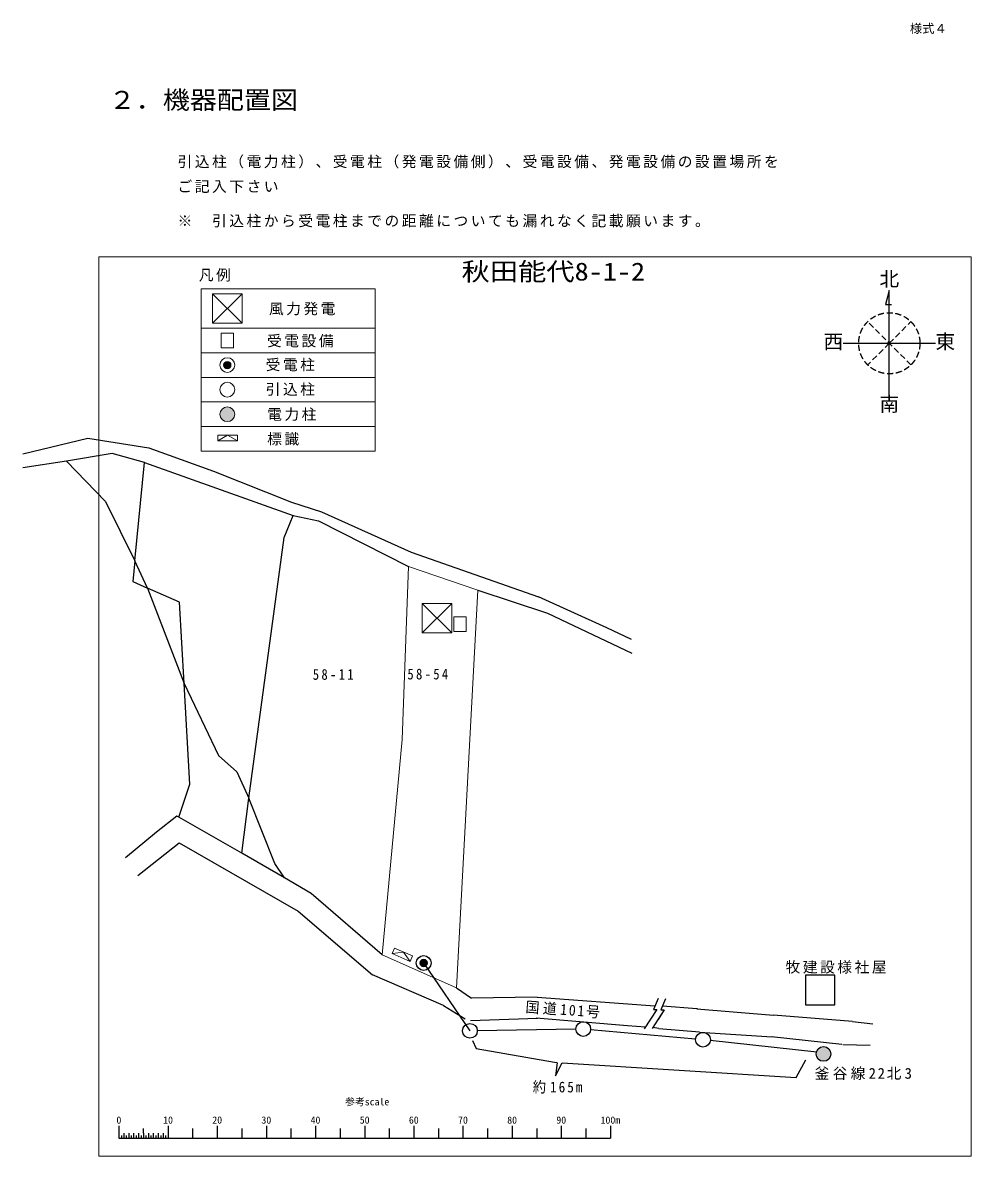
# Model space of a CAD drawing. Units: millimetres, scale not verified. Extents: x -210509 to -17500, y -93500 to 137153.
import ezdxf
from ezdxf.enums import TextEntityAlignment as Align

# ---------------------------------------------------------------- set-up
doc = ezdxf.new("R2010")
doc.units = ezdxf.units.MM
doc.header["$LTSCALE"] = 1000
doc.linetypes.add('DASHED1', pattern=[1.8, 1.2, -0.6])
for name, color, linetype, lineweight in [('1-0', 7, 'Continuous', 5), ('1-2', 6, 'Continuous', 5), ('1-7', 5, 'Continuous', 9), ('1-9', 3, 'Continuous', 5), ('F-1', 5, 'Continuous', 9), ('F-4', 1, 'Continuous', 5)]:
    doc.layers.add(name, color=color, linetype=linetype, lineweight=lineweight)
for name, color, linetype in [('1-1', 7, 'Continuous'), ('1-3', 230, 'Continuous'), ('1-4', 1, 'Continuous'), ('1-5', 1, 'Continuous'), ('1-6', 4, 'Continuous'), ('1-8', 1, 'Continuous'), ('F-2', 1, 'Continuous'), ('F-3', 1, 'Continuous'), ('F-8', 1, 'Continuous'), ('F-F', 4, 'DASHED1')]:
    doc.layers.add(name, color=color, linetype=linetype)
doc.styles.add('ＭＳ ゴシック', font='')
doc.styles.get('ＭＳ ゴシック').set_extended_font_data('MS Gothic')

msp = doc.modelspace()

# ---------------------------------------------------------------- hatches: boundary and pattern name
at = {"layer": '1-3'}
msp.add_hatch(color=256, dxfattribs=at).paths.add_polyline_path([(-46074, -72657, 1), (-49074, -72657, 1)])
at = {"layer": '1-9'}
msp.add_hatch(color=256, dxfattribs=at).paths.add_polyline_path([(-128175, -54165, 1), (-129675, -54165, 1)])
at = {"layer": 'F-4'}
for color, points in [(3, [(-168127, 67486, 1), (-169627, 67486, 1)]), (230, [(-167377, 57486, 1), (-170377, 57486, 1)])]:
    msp.add_hatch(color=color, dxfattribs=at).paths.add_polyline_path(points)

# ---------------------------------------------------------------- linework, layer by layer
at = {"layer": '1-0', "color": 3}
for p, q in [((-123227, 18989), (-129227, 12989)), ((-123227, 12989), (-129227, 18989))]:
    msp.add_line(p, q, dxfattribs=at)
at = {"layer": '1-0'}
for p, q in [((-134833, -51125), (-135317, -52223)), ((-133003, -51932), (-135317, -52223)), ((-135317, -52223), (-131657, -53837)), ((-134833, -51125), (-131173, -52738)), ((-133003, -51932), (-131657, -53837)), ((-131173, -52738), (-131657, -53837))]:
    msp.add_line(p, q, dxfattribs=at)
at = {"layer": '1-0', "color": 3}
msp.add_lwpolyline([(-123227, 12989), (-123227, 18989), (-129227, 18989), (-129227, 12989)], close=True, dxfattribs=at)
at = {"layer": '1-1'}
for centre in [(-128925, -54165), (-119507, -67974), (-96460, -67614), (-72093, -69775)]:
    msp.add_circle(centre, 1500, dxfattribs=at)
at = {"layer": '1-2'}
for p, q in [((-120261, 16281), (-122761, 16281)), ((-122761, 16281), (-122761, 13281)), ((-120261, 16281), (-120261, 13281)), ((-120261, 13281), (-122761, 13281))]:
    msp.add_line(p, q, dxfattribs=at)
at = {"layer": '1-3', "color": 7}
msp.add_circle((-47574, -72657), 1500, dxfattribs=at)
at = {"layer": '1-4', "color": 2}
for p, q in [((-128925, -54165), (-119507, -67974)), ((-97960, -67638), (-118007, -67951)), ((-73587, -69642), (-94966, -67747)), ((-48934, -72278), (-70602, -69936))]:
    msp.add_line(p, q, dxfattribs=at)
at = {"layer": '1-4'}
for p, q in [((-100770, -74453), (-53162, -77487)), ((-53162, -77487), (-51178, -73851))]:
    msp.add_line(p, q, dxfattribs=at)
for points in [[(-119022, -69937), (-118225, -71581), (-102333, -74353), (-101758, -74390)], [(-101762, -74453), (-102093, -77098), (-100770, -74453)]]:
    msp.add_lwpolyline(points, dxfattribs=at)
at = {"layer": '1-6'}
for p, q in [((-201571, 47961), (-210509, 46576)), ((-131489, 29438), (-105529, 20313)), ((-187061, -36385), (-178655, -29734)), ((-178655, -29734), (-154461, -43618)), ((-154461, -43618), (-139348, -56569)), ((-124900, -62824), (-139348, -56569)), ((-122259, -59197), (-119200, -61333)), ((-122259, -59197), (-119200, -61333)), ((-105816, -61110), (-119200, -61333)), ((-105816, -61110), (-81869, -62870)), ((-81225, -61374), (-82181, -63594)), ((-124900, -62824), (-120495, -65499)), ((-81481, -63594), (-84042, -67567)), ((-81481, -63594), (-82750, -65563)), ((-79975, -63705), (-82437, -67526)), ((-82181, -63594), (-81481, -63594)), ((-79975, -63705), (-81244, -65674)), ((-73373, -63494), (-80363, -62980)), ((-73226, -63505), (-73373, -63494)), ((-73373, -63494), (-57742, -64755)), ((-119407, -65848), (-105769, -65357)), ((-106049, -65350), (-87433, -66887)), ((-87433, -66887), (-83774, -67152)), ((-41649, -66086), (-57742, -64755)), ((-41649, -66086), (-37536, -66570)), ((-81097, -67459), (-82290, -67319)), ((-81097, -67459), (-72837, -68204)), ((-72779, -68209), (-58018, -69177)), ((-43845, -70740), (-58122, -69167)), ((-43637, -70754), (-38071, -70875))]:
    msp.add_line(p, q, dxfattribs=at)
for points in [[(-210501, 49429), (-197262, 52585), (-184867, 50629), (-171681, 45889)], [(-185735, 47638), (-192295, 49473), (-201571, 47961), (-193647, 39701), (-187698, 27683)], [(-187698, 27683), (-185735, 47638), (-155463, 36873)], [(-171681, 45889), (-155842, 39609), (-149727, 37653), (-131489, 29438)], [(-137369, -52536), (-151820, -40025), (-157223, -36825), (-159234, -33888), (-164521, -20660), (-157275, 32382), (-155463, 36873), (-150342, 35796), (-131994, 26494)], [(-117921, 21699), (-103753, 16991), (-86593, 8869)], [(-86634, 11678), (-91690, 14012), (-105529, 20313)], [(-178770, -24508), (-176497, -17799), (-177671, 2708), (-170670, -11980)], [(-170670, -11980), (-166963, -15263), (-164521, -20660)], [(-157223, -36825), (-165935, -31848), (-164521, -20660)], [(-179111, -24289), (-183260, -27564), (-189556, -32737)], [(-165935, -31848), (-178770, -24508), (-179111, -24289)], [(-79718, -61484), (-80675, -63705), (-79975, -63705)]]:
    msp.add_lwpolyline(points, dxfattribs=at)
for points in [[(-185131, 22080), (-187698, 27683), (-188118, 23424)], [(-177671, 2708), (-178634, 19234), (-185131, 22080)], [(-51245, -62647), (-45245, -62647), (-45245, -56647), (-51245, -56647)]]:
    msp.add_lwpolyline(points, close=True, dxfattribs=at)
at = {"layer": '1-7'}
for points in [[(-131994, 26494), (-117921, 21699), (-122259, -59197), (-137369, -52536)], [(-131994, 26494), (-133325, -8672), (-137369, -52536)]]:
    msp.add_lwpolyline(points, dxfattribs=at)
at = {"layer": '1-8'}
for p, q in [((-190928, -87291), (-190928, -89795)), ((-180928, -87291), (-180928, -89795)), ((-170928, -87291), (-170928, -89795)), ((-160928, -87291), (-160928, -89795)), ((-150928, -87291), (-150928, -89795)), ((-140928, -87291), (-140928, -89795)), ((-130928, -87291), (-130928, -89795)), ((-120928, -87291), (-120928, -89795)), ((-110928, -87291), (-110928, -89795)), ((-100928, -87291), (-100928, -89795)), ((-90928, -87291), (-90928, -89795)), ((-190928, -88795), (-190928, -89795)), ((-190928, -89795), (-90928, -89795)), ((-190428, -89295), (-190428, -89795)), ((-189928, -88795), (-189928, -89795)), ((-189428, -89295), (-189428, -89795)), ((-188928, -88795), (-188928, -89795)), ((-188428, -89295), (-188428, -89795)), ((-187928, -88795), (-187928, -89795)), ((-187428, -89295), (-187428, -89795)), ((-186928, -88795), (-186928, -89795)), ((-186428, -89295), (-186428, -89795)), ((-185928, -88795), (-185928, -87838)), ((-185928, -88795), (-185928, -89795)), ((-185428, -89295), (-185428, -89795)), ((-184928, -88795), (-184928, -89795)), ((-184428, -89295), (-184428, -89795)), ((-183928, -88795), (-183928, -89795)), ((-183428, -89295), (-183428, -89795)), ((-182928, -88795), (-182928, -89795)), ((-182428, -89295), (-182428, -89795)), ((-181928, -88795), (-181928, -89795)), ((-181428, -89295), (-181428, -89795)), ((-175928, -87838), (-175928, -89795)), ((-165928, -87838), (-165928, -89795)), ((-155928, -87838), (-155928, -89795)), ((-145928, -87838), (-145928, -89795)), ((-135928, -87838), (-135928, -89795)), ((-125928, -87838), (-125928, -89795)), ((-115928, -87838), (-115928, -89795)), ((-105928, -87838), (-105928, -89795)), ((-95928, -87838), (-95928, -89795))]:
    msp.add_line(p, q, dxfattribs=at)
at = {"layer": '1-9', "color": 134}
msp.add_circle((-128925, -54165), 1500, dxfattribs=at)
at = {"layer": '1-9'}
msp.add_circle((-128925, -54165), 750, dxfattribs=at)
at = {"layer": 'F-1'}
for p, q in [((-195000, -93500), (-195000, 89500)), ((-195000, 89500), (-17500, 89500)), ((-17500, -93500), (-17500, 89500)), ((-195000, -93500), (-17500, -93500))]:
    msp.add_line(p, q, dxfattribs=at)
at = {"layer": 'F-4'}
for p, q in [((-174174, 82986), (-138762, 82986)), ((-174174, 82986), (-174174, 49986)), ((-138762, 82986), (-138762, 49986)), ((-174174, 74986), (-138762, 74986)), ((-138762, 69986), (-174174, 69986)), ((-138762, 64986), (-174174, 64986)), ((-138762, 59986), (-174174, 59986)), ((-138762, 54986), (-174174, 54986)), ((-138762, 49986), (-174174, 49986))]:
    msp.add_line(p, q, dxfattribs=at)
at = {"layer": 'F-4', "color": 3}
msp.add_line((-171877, 81986), (-171877, 75986), dxfattribs=at)
at = {"layer": 'F-4', "color": 6}
for p, q in [((-170127, 73986), (-167627, 73986)), ((-170127, 73986), (-170127, 70986)), ((-167627, 73986), (-167627, 70986)), ((-170127, 70986), (-167627, 70986))]:
    msp.add_line(p, q, dxfattribs=at)
at = {"layer": 'F-4', "color": 7}
for p, q in [((-170835, 53260), (-166835, 53260)), ((-170835, 53260), (-170835, 52060)), ((-168835, 53260), (-170835, 52060)), ((-168835, 53260), (-166835, 52060)), ((-166835, 53260), (-166835, 52060)), ((-170835, 52060), (-166835, 52060))]:
    msp.add_line(p, q, dxfattribs=at)
at = {"layer": 'F-4', "color": 3}
msp.add_lwpolyline([(-165877, 81986), (-171877, 81986), (-165877, 75986)], dxfattribs=at)
msp.add_lwpolyline([(-165877, 81986), (-171877, 75986), (-165877, 75986)], close=True, dxfattribs=at)
at = {"layer": 'F-4', "color": 134}
msp.add_circle((-168877, 67486), 1500, dxfattribs=at)
at = {"layer": 'F-4', "color": 3}
msp.add_circle((-168877, 67486), 750, dxfattribs=at)
at = {"layer": 'F-4', "color": 7}
for centre in [(-168877, 62486), (-168877, 57486)]:
    msp.add_circle(centre, 1500, dxfattribs=at)
at = {"layer": 'F-F'}
for p, q in [((-29789, 67528), (-38586, 76324)), ((-34187, 71926), (-29789, 76324)), ((-34187, 71926), (-38586, 67528))]:
    msp.add_line(p, q, dxfattribs=at)
at = {"layer": 'F-F', "linetype": 'Continuous'}
msp.add_line((-43577, 71926), (-24797, 71926), dxfattribs=at)
msp.add_lwpolyline([(-34187, 61206), (-34187, 82646), (-34939, 79840), (-33762, 79840)], dxfattribs=at)
at = {"layer": 'F-F'}
msp.add_circle((-34187, 71926), 6220, dxfattribs=at)

# ---------------------------------------------------------------- texts
at = {"layer": '1-3', "color": 1, "insert": (-49367, -77955), "char_height": 2199, "attachment_point": 7, "style": 'ＭＳ ゴシック'}
msp.add_mtext('\\T1.22;釜谷線22北3', dxfattribs=at)
at = {"layer": '1-4', "insert": (-106721, -80734), "char_height": 2199, "attachment_point": 7, "style": 'ＭＳ ゴシック'}
msp.add_mtext('\\T1.3;\\W0.9;約165m', dxfattribs=at)
at = {"layer": '1-5', "char_height": 2199, "attachment_point": 7, "style": 'ＭＳ ゴシック'}
for s, insert in [('\\T1.38;\\W0.85;58-11', (-151475, 3416)), ('\\T1.38;\\W0.85;58-54', (-132234, 3497)), ('\\T1.17;牧建設様社屋', (-55293, -56333))]:
    msp.add_mtext(s, dxfattribs=dict(at, insert=insert))
at = {"layer": '1-6', "color": 1, "insert": (-108291, -64402), "char_height": 2199, "attachment_point": 7, "rotation": 355.797, "style": 'ＭＳ ゴシック'}
msp.add_mtext('\\T1.24;\\W0.95;国道101号', dxfattribs=at)
at = {"layer": '1-8', "style": 'ＭＳ ゴシック'}
for s, p in [('参考scale', (-144905, -83575)), ('0', (-191428, -87291)), ('10', (-181928, -87291)), ('20', (-171928, -87291)), ('30', (-161928, -87291)), ('40', (-151928, -87291)), ('50', (-141928, -87291)), ('60', (-131928, -87291)), ('70', (-121928, -87291)), ('80', (-111928, -87291)), ('90', (-101928, -87291)), ('100m', (-92928, -87291))]:
    msp.add_text(s, height=1466, dxfattribs=at).set_placement(p, align=Align.BOTTOM_LEFT)
at = {"layer": 'F-2', "style": 'ＭＳ ゴシック', "width": 1.1}
msp.add_text('２．機器配置図', height=3666, dxfattribs=at).set_placement((-193000, 118500), align=Align.BOTTOM_LEFT)
at = {"layer": 'F-2', "char_height": 2199, "attachment_point": 7, "style": 'ＭＳ ゴシック'}
for s, insert in [('\\T1.17;引込柱（電力柱）、受電柱（発電設備側）、受電設備、発電設備の設置場所を', (-179000, 107500)), ('\\T1.17;ご記入下さい', (-179000, 102500)), ('\\T1.17;※\u3000引込柱から受電柱までの距離についても漏れなく記載願います。', (-179000, 95500))]:
    msp.add_mtext(s, dxfattribs=dict(at, insert=insert))
at = {"layer": 'F-3', "style": 'ＭＳ ゴシック'}
msp.add_text('様式４', height=1833, dxfattribs=at).set_placement((-30000, 134500), align=Align.BOTTOM_LEFT)
at = {"layer": 'F-4', "char_height": 2199, "attachment_point": 7, "style": 'ＭＳ ゴシック'}
for s, insert in [('\\T1.17;凡例', (-174669, 84469)), ('\\T1.17;風力発電', (-160403, 77601)), ('\\T1.17;受電設備', (-160787, 71082)), ('\\T1.17;受電柱', (-161067, 66224)), ('\\T1.17;引込柱', (-161067, 61224)), ('\\T1.17;電力柱', (-160762, 56111)), ('\\T1.17;標識', (-160762, 51111))]:
    msp.add_mtext(s, dxfattribs=dict(at, insert=insert))
at = {"layer": 'F-8', "style": 'ＭＳ ゴシック', "width": 1.15}
msp.add_text('秋田能代8-1-2', height=3666, dxfattribs=at).set_placement((-121218, 83588), align=Align.BOTTOM_LEFT)
at = {"layer": 'F-F', "color": 1, "style": 'ＭＳ ゴシック'}
for s, p in [('北', (-36190, 82646)), ('西', (-47577, 69929)), ('東', (-24797, 69924)), ('南', (-36190, 57206))]:
    msp.add_text(s, height=2933, dxfattribs=at).set_placement(p, align=Align.BOTTOM_LEFT)

doc.saveas('drawing.dxf')
